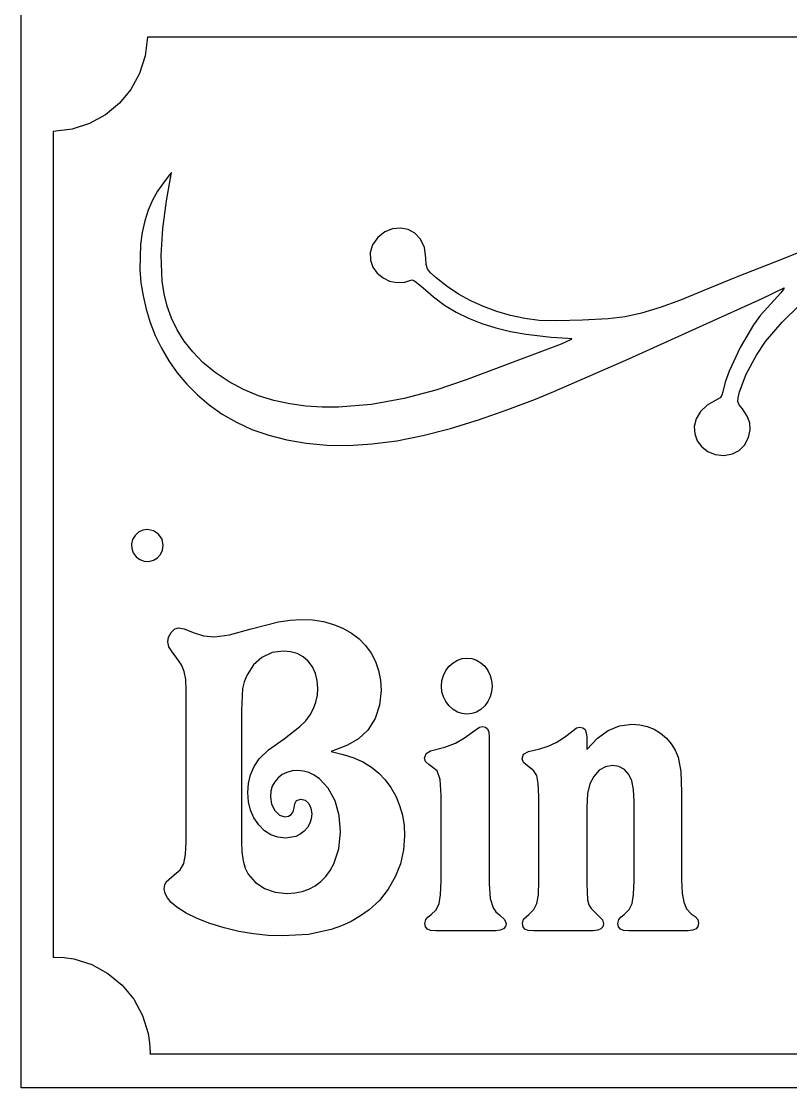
# Model space of a CAD drawing. Extents: x 0 to 380, y 0 to 510.
# Drawn here: x 0.2 to 120.9, y 0.2 to 167.4 of the extents above; entities that cross this region are included whole.
import ezdxf

# ---------------------------------------------------------------- set-up
doc = ezdxf.new("R2010")
doc.units = 0

msp = doc.modelspace()

# ---------------------------------------------------------------- linework, layer by layer
at = {"layer": 'Ebene 1'}
for p, q in [((0.199912, 0.1999), (0.199912, 170.05009)), ((19.977069, 164.96024), (19.640498, 162.001414)), ((360.20023, 164.96024), (19.977069, 164.96024)), ((19.640498, 162.001414), (18.758392, 159.246248)), ((18.758392, 159.246248), (17.387729, 156.751718)), ((17.387729, 156.751718), (15.585483, 154.574803)), ((15.585483, 154.574803), (13.40863, 152.772479)), ((13.40863, 152.772479), (10.914146, 151.401726)), ((8.159007, 150.51952), (5.200188, 150.18284)), ((10.914146, 151.401726), (8.159007, 150.51952)), ((5.200188, 150.18284), (5.200188, 20.66674)), ((23.402725, 143.286378), (22.498599, 142.09234)), ((22.992154, 139.287002), (23.742619, 143.71234)), ((23.742619, 143.71234), (23.402725, 143.286378)), ((21.569584, 140.81107), (20.766604, 139.378287)), ((22.498459, 142.09224), (21.569584, 140.81107)), ((22.498599, 142.09234), (22.498459, 142.09224)), ((20.766604, 139.378287), (20.092912, 137.809839)), ((22.40134, 134.954249), (22.992154, 139.287002)), ((20.092912, 137.809839), (19.551903, 136.121675)), ((19.551903, 136.121675), (19.14697, 134.329743)), ((19.14697, 134.329743), (18.881507, 132.449994)), ((22.11971, 130.740011), (22.40134, 134.954249)), ((57.209732, 134.399026), (56.111949, 133.54424)), ((58.418904, 134.88767), (57.209732, 134.399026)), ((59.661495, 135.014314), (58.418904, 134.88767)), ((60.859537, 134.783103), (59.661495, 135.014314)), ((61.935061, 134.198177), (60.859537, 134.783103)), ((62.810101, 133.263679), (61.935061, 134.198177)), ((18.881507, 132.449994), (18.782561, 128.490835)), ((55.261373, 132.370736), (54.895176, 131.168765)), ((56.111949, 133.54424), (55.261373, 132.370736)), ((63.406686, 131.983753), (62.810101, 133.263679)), ((126.013929, 132.717665), (118.46469, 129.73444)), ((22.296796, 126.670215), (22.11971, 130.740011)), ((54.895176, 131.168765), (54.945783, 129.993888)), ((63.646849, 130.36254), (63.406686, 131.983753)), ((54.945783, 129.993888), (55.345618, 128.901665)), ((55.345618, 128.901665), (56.027106, 127.947658)), ((63.706048, 129.322801), (63.646849, 130.36254)), ((63.913739, 128.607578), (63.706048, 129.322801)), ((118.46469, 129.73444), (112.45331, 127.33944)), ((18.782561, 128.490835), (18.955866, 126.443324)), ((56.027106, 127.947658), (56.92267, 127.187428)), ((56.92267, 127.187428), (57.964737, 126.676535)), ((64.392263, 127.976935), (63.913739, 128.607578)), ((65.263959, 127.19094), (64.392263, 127.976935)), ((66.959781, 125.863713), (65.263959, 127.19094)), ((112.45331, 127.33944), (106.9735, 125.12924)), ((18.955866, 126.443324), (19.282215, 124.371789)), ((22.604087, 124.697586), (22.296796, 126.670215)), ((57.964737, 126.676535), (59.085729, 126.47054)), ((59.085729, 126.47054), (60.3557, 126.547478)), ((60.3557, 126.547478), (61.133499, 126.80194)), ((61.133499, 126.80194), (61.420348, 126.894456)), ((61.420348, 126.894456), (61.838572, 126.743615)), ((61.838572, 126.743615), (63.208249, 125.63364)), ((63.208249, 125.63364), (64.84687, 124.212043)), ((68.768363, 124.668887), (66.959781, 125.863713)), ((116.37361, 123.96094), (119.71978, 125.60594)), ((119.786601, 125.485792), (119.30611, 124.831953)), ((119.71978, 125.60594), (119.829726, 125.622492)), ((119.829726, 125.622492), (119.786601, 125.485792)), ((19.282215, 124.371789), (19.765, 122.29218)), ((23.082132, 122.770791), (22.604087, 124.697586)), ((64.84687, 124.212043), (66.578283, 122.945395)), ((70.679336, 123.610744), (68.768363, 124.668887)), ((106.9735, 125.12924), (103.572147, 123.726357)), ((107.11208, 119.77754), (116.37361, 123.96094)), ((119.30611, 124.831953), (117.22294, 122.55774)), ((19.765, 122.29218), (20.407616, 120.220445)), ((23.749622, 120.893071), (23.082132, 122.770791)), ((66.578283, 122.945395), (68.410971, 121.829897)), ((72.682332, 122.693565), (70.679336, 123.610744)), ((74.76698, 121.921633), (72.682332, 122.693565)), ((100.384847, 122.567778), (97.478359, 121.675954)), ((103.572147, 123.726357), (100.384847, 122.567778)), ((117.22294, 122.55774), (116.148033, 121.331743)), ((119.54046, 120.23254), (122.223722, 122.932656)), ((24.625249, 119.067668), (23.749622, 120.893071)), ((68.410971, 121.829897), (70.353417, 120.861753)), ((70.353417, 120.861753), (72.4141, 120.037162)), ((76.922913, 121.299231), (74.76698, 121.921633)), ((79.139763, 120.830639), (76.922913, 121.299231)), ((81.407159, 120.52014), (79.139763, 120.830639)), ((84.183106, 120.450849), (81.407159, 120.52014)), ((88.211022, 120.55479), (84.183106, 120.450849)), ((92.215076, 120.779706), (88.211022, 120.55479)), ((94.919439, 121.07334), (92.215076, 120.779706)), ((97.478359, 121.675954), (94.919439, 121.07334)), ((116.148033, 121.331743), (115.046139, 119.825749)), ((20.407616, 120.220445), (21.213455, 118.172534)), ((25.727705, 117.297822), (24.625249, 119.067668)), ((72.4141, 120.037162), (74.601504, 119.352329)), ((74.601504, 119.352329), (76.924109, 118.803454)), ((76.924109, 118.803454), (79.390399, 118.38674)), ((95.46643, 114.485327), (107.11208, 119.77754)), ((115.046139, 119.825749), (112.928366, 116.288765)), ((116.911665, 117.236853), (119.54046, 120.23254)), ((21.213455, 118.172534), (22.185912, 116.164395)), ((27.07568, 115.586775), (25.727705, 117.297822)), ((79.390399, 118.38674), (83.311357, 117.90359)), ((83.311357, 117.90359), (85.890609, 117.75674)), ((86.439619, 117.53304), (84.852359, 116.80564)), ((85.890609, 117.75674), (86.497041, 117.689628)), ((86.560319, 117.618323), (86.439619, 117.53304)), ((86.497041, 117.689628), (86.560319, 117.618323)), ((115.50801, 115.08664), (116.911665, 117.236853)), ((22.185912, 116.164395), (23.32838, 114.211976)), ((28.687868, 113.937767), (27.07568, 115.586775)), ((84.852359, 116.80564), (69.987869, 111.19014)), ((112.928366, 116.288765), (111.203573, 112.576768)), ((23.32838, 114.211976), (24.644251, 112.331227)), ((30.582959, 112.35404), (28.687868, 113.937767)), ((83.730309, 109.39404), (95.46643, 114.485327)), ((113.891071, 112.078703), (115.50801, 115.08664)), ((24.644251, 112.331227), (26.136921, 110.538097)), ((32.76932, 110.897649), (30.582959, 112.35404)), ((111.203573, 112.576768), (110.592903, 110.852009)), ((112.84897, 109.31294), (113.891071, 112.078703)), ((26.136921, 110.538097), (27.809782, 108.848534)), ((35.044806, 109.69039), (32.76932, 110.897649)), ((69.987869, 111.19014), (65.225683, 109.593218)), ((110.592903, 110.852009), (110.20571, 109.31974)), ((27.809782, 108.848534), (29.666228, 107.278487)), ((37.398218, 108.718411), (35.044806, 109.69039)), ((39.818356, 107.967859), (37.398218, 108.718411)), ((65.225683, 109.593218), (60.237605, 108.272484)), ((80.838898, 108.188065), (83.730309, 109.39404)), ((110.053506, 108.791423), (109.799944, 108.396653)), ((110.20571, 109.31974), (110.053506, 108.791423)), ((112.608521, 108.41357), (112.84897, 109.31294)), ((29.666228, 107.278487), (31.709652, 105.843905)), ((42.29402, 107.424881), (39.818356, 107.967859)), ((44.81401, 107.075624), (42.29402, 107.424881)), ((47.367126, 106.906237), (44.81401, 107.075624)), ((55.113234, 107.338759), (49.942169, 106.902865)), ((60.237605, 108.272484), (55.113234, 107.338759)), ((76.478319, 106.57604), (80.838898, 108.188065)), ((107.744931, 107.225715), (106.69066, 106.22764)), ((108.8557, 107.86424), (107.744931, 107.225715)), ((109.799944, 108.396653), (108.8557, 107.86424)), ((112.577438, 107.815203), (112.608521, 108.41357)), ((112.791691, 107.298979), (112.577438, 107.815203)), ((113.28725, 106.64604), (112.791691, 107.298979)), ((31.709652, 105.843905), (33.943448, 104.560737)), ((49.942169, 106.902865), (47.367126, 106.906237)), ((72.050279, 105.00054), (76.478319, 106.57604)), ((106.69066, 106.22764), (106.013144, 105.087219)), ((114.056299, 105.525251), (113.28725, 106.64604)), ((114.457126, 104.459353), (114.056299, 105.525251)), ((33.943448, 104.560737), (36.371009, 103.444931)), ((67.498423, 103.565538), (72.050279, 105.00054)), ((106.013144, 105.087219), (105.729804, 103.900004)), ((105.729804, 103.900004), (105.806283, 102.729816)), ((114.506183, 103.369548), (114.457126, 104.459353)), ((36.371009, 103.444931), (38.995728, 102.512436)), ((38.995728, 102.512436), (41.821001, 101.779201)), ((59.074418, 101.660136), (63.174267, 102.457386)), ((63.174267, 102.457386), (67.498423, 103.565538)), ((105.806283, 102.729816), (106.208223, 101.640478)), ((113.62461, 100.985326), (114.21992, 102.17704)), ((114.21992, 102.17704), (114.506183, 103.369548)), ((41.821001, 101.779201), (44.850218, 101.261175)), ((44.850218, 101.261175), (48.086776, 100.974307)), ((48.086776, 100.974307), (51.534066, 100.934545)), ((51.534066, 100.934545), (55.195482, 101.157838)), ((55.195482, 101.157838), (59.074418, 101.660136)), ((106.208223, 101.640478), (106.901264, 100.695809)), ((106.901264, 100.695809), (107.85105, 99.959632)), ((112.792552, 100.124128), (113.62461, 100.985326)), ((107.85105, 99.959632), (109.023221, 99.495769)), ((109.023221, 99.495769), (110.38342, 99.36804)), ((110.38342, 99.36804), (111.715054, 99.587135)), ((111.715054, 99.587135), (112.792552, 100.124128)), ((42.38389, 73.544548), (44.077062, 73.636004)), ((44.077062, 73.636004), (45.88472, 73.549009)), ((23.702754, 71.601652), (24.257102, 72.137005)), ((24.257102, 72.137005), (24.827519, 72.315456)), ((24.827519, 72.315456), (25.72733, 72.137008)), ((25.72733, 72.137008), (27.14132, 71.565958)), ((32.853517, 71.235824), (36.267981, 72.172702)), ((36.267981, 72.172702), (40.517986, 73.270179)), ((40.517986, 73.270179), (42.38389, 73.544548)), ((45.88472, 73.549009), (47.579901, 73.288023)), ((47.579901, 73.288023), (49.162605, 72.853046)), ((49.162605, 72.853046), (50.632834, 72.244079)), ((50.632834, 72.244079), (51.982551, 71.478967)), ((23.15644, 70.13835), (23.293018, 70.878924)), ((23.293018, 70.878924), (23.702754, 71.601652)), ((27.14132, 71.565958), (28.788297, 71.084138)), ((28.788297, 71.084138), (30.515614, 70.923531)), ((30.515614, 70.923531), (32.853517, 71.235824)), ((51.982551, 71.478967), (53.171588, 70.575555)), ((53.171588, 70.575555), (54.199944, 69.533844)), ((23.325154, 69.362084), (23.15644, 70.13835)), ((23.831298, 68.532282), (23.325154, 69.362084)), ((41.313355, 68.675047), (39.537833, 68.425214)), ((42.436111, 68.574668), (41.313355, 68.675047)), ((43.458442, 68.273531), (42.436111, 68.574668)), ((54.199944, 69.533844), (55.067619, 68.353834)), ((24.570429, 67.568642), (23.831298, 68.532282)), ((25.317594, 66.489007), (24.570429, 67.568642)), ((37.93906, 67.675713), (36.613445, 66.497928)), ((39.537833, 68.425214), (37.93906, 67.675713)), ((44.380347, 67.771635), (43.458442, 68.273531)), ((45.201827, 67.06898), (44.380347, 67.771635)), ((45.862626, 66.176718), (45.201827, 67.06898)), ((55.067619, 68.353834), (55.742478, 67.048903)), ((55.742478, 67.048903), (56.224521, 65.63244)), ((67.912031, 66.845912), (68.588898, 67.247428)), ((68.588898, 67.247428), (69.309953, 67.488339)), ((69.309953, 67.488339), (70.075194, 67.568642)), ((70.075194, 67.568642), (70.864538, 67.488339)), ((70.864538, 67.488339), (71.593627, 67.247428)), ((71.593627, 67.247428), (72.26246, 66.845912)), ((25.759466, 65.462913), (25.317594, 66.489007)), ((25.976385, 64.231592), (25.759466, 65.462913)), ((36.613445, 66.497928), (35.593123, 64.96324)), ((46.334626, 65.177385), (45.862626, 66.176718)), ((56.224521, 65.63244), (56.513746, 64.104446)), ((66.387574, 64.865095), (66.759148, 65.607901)), ((66.759148, 65.607901), (67.279351, 66.283788)), ((67.279351, 66.283788), (67.912031, 66.845912)), ((72.26246, 66.845912), (72.871038, 66.283788)), ((72.871038, 66.283788), (73.377183, 65.607901)), ((73.377183, 65.607901), (73.738714, 64.865095)), ((26.048691, 62.536297), (25.976385, 64.231592)), ((35.127149, 63.85684), (34.886128, 62.821817)), ((35.593123, 64.96324), (35.127149, 63.85684)), ((46.617825, 64.070983), (46.334626, 65.177385)), ((46.712225, 62.857511), (46.617825, 64.070983)), ((56.513746, 64.104446), (56.610154, 62.46492)), ((66.090315, 63.178724), (66.164629, 64.05537)), ((66.164629, 64.05537), (66.387574, 64.865095)), ((73.738714, 64.865095), (73.955633, 64.05537)), ((73.955633, 64.05537), (74.02794, 63.178724)), ((26.048691, 38.76651), (26.048691, 62.536297)), ((34.886128, 62.821817), (34.725447, 59.359857)), ((46.635902, 61.739958), (46.712225, 62.857511)), ((56.610154, 62.46492), (56.377167, 60.171811)), ((66.164629, 62.302079), (66.090315, 63.178724)), ((66.387574, 61.492354), (66.164629, 62.302079)), ((73.955633, 62.302079), (73.738714, 61.492354)), ((74.02794, 63.178724), (73.955633, 62.302079)), ((74.02794, 63.178724), (74.02794, 63.178724)), ((46.025315, 59.652071), (46.406932, 60.671478)), ((46.406932, 60.671478), (46.635902, 61.739958)), ((66.759148, 60.749547), (66.387574, 61.492354)), ((67.279351, 60.073661), (66.759148, 60.749547)), ((73.377183, 60.749547), (72.871038, 60.073661)), ((73.738714, 61.492354), (73.377183, 60.749547)), ((34.725447, 59.359857), (34.725447, 58.538981)), ((34.725447, 59.359857), (34.725447, 59.359857)), ((34.725447, 58.538981), (34.725447, 38.76651)), ((44.792091, 57.751558), (45.491052, 58.681736)), ((45.491052, 58.681736), (46.025315, 59.652071)), ((56.377167, 60.171811), (55.678206, 58.075003)), ((67.912031, 59.511537), (67.279351, 60.073661)), ((68.588898, 59.11002), (67.912031, 59.511537)), ((69.309953, 58.86911), (68.588898, 59.11002)), ((70.075194, 58.788807), (69.309953, 58.86911)), ((70.864538, 58.86911), (70.075194, 58.788807)), ((71.593627, 59.11002), (70.864538, 58.86911)), ((72.26246, 59.511537), (71.593627, 59.11002)), ((72.871038, 60.073661), (72.26246, 59.511537)), ((43.884245, 56.816917), (44.792091, 57.751558)), ((55.678206, 58.075003), (54.561476, 56.281563)), ((72.051567, 56.718766), (72.549677, 56.861526)), ((72.549677, 56.861526), (72.999583, 56.763378)), ((92.249126, 56.219099), (94.024647, 56.941829)), ((94.024647, 56.941829), (95.944781, 57.182739)), ((95.944781, 57.182739), (97.178007, 57.095744)), ((97.178007, 57.095744), (98.338925, 56.834758)), ((41.441899, 54.934245), (43.884245, 56.816917)), ((54.561476, 56.281563), (53.075179, 54.898562)), ((69.681527, 55.041319), (71.392776, 56.290487)), ((71.392776, 56.290487), (72.051567, 56.718766)), ((72.999583, 56.763378), (73.320944, 56.468933)), ((73.320944, 56.468933), (73.513761, 55.978191)), ((73.513761, 55.978191), (73.578033, 55.291152)), ((73.578033, 55.291152), (73.578033, 32.163792)), ((85.39007, 55.164009), (86.689574, 56.183416)), ((86.689574, 56.183416), (87.284094, 56.611695)), ((87.284094, 56.611695), (87.782204, 56.754455)), ((87.782204, 56.754455), (88.260229, 56.656306)), ((88.260229, 56.656306), (88.601675, 56.361861)), ((88.601675, 56.361861), (88.806543, 55.87112)), ((88.806543, 55.87112), (88.874832, 55.184081)), ((90.570013, 54.996704), (92.249126, 56.219099)), ((98.338925, 56.834758), (99.427536, 56.399782)), ((99.427536, 56.399782), (100.443839, 55.790814)), ((100.443839, 55.790814), (101.363735, 55.007858)), ((38.975451, 53.194341), (41.441899, 54.934245)), ((51.36393, 53.934919), (48.801073, 52.899904)), ((53.075179, 54.898562), (51.36393, 53.934919)), ((64.387099, 53.006975), (66.596458, 53.578014)), ((66.596458, 53.578014), (68.275571, 54.220441)), ((68.275571, 54.220441), (69.681527, 55.041319)), ((81.515658, 53.363872), (82.803112, 53.754237)), ((82.803112, 53.754237), (84.094582, 54.354282)), ((84.094582, 54.354282), (85.39007, 55.164009)), ((88.874832, 55.184081), (88.874832, 53.2568)), ((88.874832, 55.184081), (88.874832, 55.184081)), ((88.874832, 53.2568), (90.570013, 54.996704)), ((101.363735, 55.007858), (102.130984, 54.122293)), ((102.130984, 54.122293), (102.745587, 53.134118)), ((37.489155, 51.757804), (38.975451, 53.194341)), ((48.801073, 52.899904), (50.679029, 52.467157)), ((48.801073, 52.899904), (48.801073, 52.899904)), ((50.679029, 52.467157), (52.360151, 51.918416)), ((52.360151, 51.918416), (53.844438, 51.253681)), ((63.423016, 51.900569), (63.664036, 52.623302)), ((63.599764, 51.329522), (63.423016, 51.900569)), ((63.664036, 52.623302), (64.387099, 53.006975)), ((78.719814, 51.757804), (78.968869, 52.489461)), ((78.968869, 52.489461), (79.716034, 52.899904)), ((79.716034, 52.899904), (81.515658, 53.363872)), ((102.745587, 53.134118), (103.207544, 52.043334)), ((103.207544, 52.043334), (103.617285, 49.794837)), ((36.163539, 49.277326), (36.715879, 50.557717)), ((36.715879, 50.557717), (37.489155, 51.757804)), ((53.844438, 51.253681), (55.131892, 50.47295)), ((55.131892, 50.47295), (56.272725, 49.547231)), ((64.13001, 50.901235), (63.599764, 51.329522)), ((65.415455, 49.901911), (64.13001, 50.901235)), ((78.936733, 51.195686), (78.719814, 51.757804)), ((79.58749, 50.651409), (78.936733, 51.195686)), ((80.511403, 49.955447), (79.58749, 50.651409)), ((91.815288, 50.535412), (90.835137, 49.973288)), ((92.891848, 50.722786), (91.815288, 50.535412)), ((93.912171, 50.56218), (92.891848, 50.722786)), ((94.787881, 50.08036), (93.912171, 50.56218)), ((35.832135, 47.916632), (36.163539, 49.277326)), ((40.477816, 48.795506), (39.943552, 48.168693)), ((41.126564, 49.295169), (40.477816, 48.795506)), ((41.851635, 49.652072), (41.126564, 49.295169)), ((42.65303, 49.866214), (41.851635, 49.652072)), ((43.530748, 49.937594), (42.65303, 49.866214)), ((44.43056, 49.857291), (43.530748, 49.937594)), ((45.298236, 49.616381), (44.43056, 49.857291)), ((46.133775, 49.214864), (45.298236, 49.616381)), ((46.937178, 48.652741), (46.133775, 49.214864)), ((48.327066, 47.16267), (46.937178, 48.652741)), ((56.272725, 49.547231), (57.285013, 48.483213)), ((65.897498, 48.545669), (65.415455, 49.901911)), ((66.026042, 46.011655), (65.897498, 48.545669)), ((81.033616, 49.152413), (80.511403, 49.955447)), ((81.274636, 47.921089), (81.033616, 49.152413)), ((89.983529, 49.009648), (89.356874, 47.831865)), ((90.835137, 49.973288), (89.983529, 49.009648)), ((95.494874, 49.321938), (94.787881, 50.08036)), ((95.944781, 48.331527), (95.494874, 49.321938)), ((103.617285, 49.794837), (103.753865, 46.547011)), ((35.721667, 46.475634), (35.832135, 47.916632)), ((39.561936, 47.46604), (39.332966, 46.687544)), ((39.943552, 48.168693), (39.561936, 47.46604)), ((49.41166, 45.19078), (48.327066, 47.16267)), ((57.285013, 48.483213), (58.168757, 47.280895)), ((58.168757, 47.280895), (58.923956, 45.940278)), ((81.354976, 45.86889), (81.274636, 47.921089)), ((89.356874, 47.831865), (88.995343, 46.315022)), ((96.209902, 46.966372), (95.944781, 48.331527)), ((96.298276, 45.012332), (96.209902, 46.966372)), ((35.828118, 45.04802), (35.721667, 46.475634)), ((39.332966, 46.687544), (39.256642, 45.833207)), ((39.256642, 45.833207), (39.425357, 44.664348)), ((43.080843, 44.691118), (43.362033, 45.253242)), ((43.362033, 45.253242), (44.01279, 45.440616)), ((44.01279, 45.440616), (44.695683, 45.271086)), ((44.695683, 45.271086), (45.266099, 44.762495)), ((50.062417, 42.879827), (49.41166, 45.19078)), ((58.923956, 45.940278), (59.528517, 44.452434)), ((66.026042, 33.412952), (66.026042, 46.011655)), ((81.354976, 33.305881), (81.354976, 45.86889)), ((88.995343, 46.315022), (88.874832, 44.191446)), ((103.753865, 46.547011), (103.753865, 32.770526)), ((36.147471, 43.727475), (35.828118, 45.04802)), ((36.679726, 42.514), (36.147471, 43.727475)), ((39.425357, 44.664348), (39.931501, 43.65609)), ((39.931501, 43.65609), (40.670632, 42.93336)), ((42.821745, 43.475407), (42.984434, 44.084375)), ((42.984434, 44.084375), (43.080843, 44.691118)), ((45.266099, 44.762495), (45.627631, 44.012995)), ((45.627631, 44.012995), (45.748142, 43.120734)), ((59.528517, 44.452434), (59.960346, 42.915515)), ((88.874832, 44.191446), (88.874832, 32.163792)), ((96.298276, 33.305881), (96.298276, 45.012332)), ((37.424883, 41.407596), (36.679726, 42.514)), ((40.670632, 42.93336), (41.538307, 42.692449)), ((41.538307, 42.692449), (42.098682, 42.779445)), ((42.098682, 42.779445), (42.526494, 43.040431)), ((42.526494, 43.040431), (42.821745, 43.475407)), ((45.673827, 42.364545), (45.450882, 41.666353)), ((45.748142, 43.120734), (45.673827, 42.364545)), ((50.279336, 40.301201), (50.062417, 42.879827)), ((59.960346, 42.915515), (60.219444, 41.329523)), ((38.314652, 40.501955), (37.424883, 41.407596)), ((39.312881, 39.855069), (38.314652, 40.501955)), ((44.559104, 40.443955), (43.930441, 39.959907)), ((45.079308, 41.026156), (44.559104, 40.443955)), ((45.450882, 41.666353), (45.079308, 41.026156)), ((50.014213, 37.660113), (50.279336, 40.301201)), ((60.219444, 41.329523), (60.30581, 39.694457)), ((25.960317, 36.750005), (26.048691, 38.76651)), ((34.725447, 38.76651), (34.791728, 37.162674)), ((40.419569, 39.466937), (39.312881, 39.855069)), ((41.634716, 39.33756), (40.419569, 39.466937)), ((43.233488, 39.614159), (41.634716, 39.33756)), ((43.930441, 39.959907), (43.233488, 39.614159)), ((60.30581, 39.694457), (60.145129, 37.508427)), ((34.791728, 37.162674), (34.990571, 35.777441)), ((49.218844, 35.30455), (50.014213, 37.660113)), ((60.145129, 37.508427), (59.663087, 35.30455)), ((25.124778, 34.358749), (25.695194, 35.340233)), ((25.695194, 35.340233), (25.960317, 36.750005)), ((34.990571, 35.777441), (35.321975, 34.610813)), ((48.636376, 34.247222), (49.218844, 35.30455)), ((59.663087, 35.30455), (58.843616, 33.252348)), ((22.89935, 32.485006), (24.184796, 33.555718)), ((24.184796, 33.555718), (25.124778, 34.358749)), ((35.321975, 34.610813), (35.78594, 33.662789)), ((35.78594, 33.662789), (36.8625, 32.413626)), ((47.949466, 33.323734), (48.636376, 34.247222)), ((22.610126, 31.3786), (22.682432, 31.994262)), ((22.682432, 31.994262), (22.89935, 32.485006)), ((36.8625, 32.413626), (38.356831, 31.449988)), ((45.290201, 31.347377), (46.262319, 31.878273)), ((46.262319, 31.878273), (47.158114, 32.534084)), ((47.158114, 32.534084), (47.949466, 33.323734)), ((58.843616, 33.252348), (57.734919, 31.307223)), ((65.953735, 30.468503), (66.026042, 32.627771)), ((66.026042, 32.627771), (66.026042, 33.412952)), ((73.578033, 32.163792), (73.706578, 29.843921)), ((81.28267, 30.45958), (81.354976, 32.627771)), ((81.354976, 32.627771), (81.354976, 33.305881)), ((88.874832, 32.163792), (89.003376, 29.665472)), ((96.225969, 30.495269), (96.298276, 32.627771)), ((96.298276, 32.627771), (96.298276, 33.305881)), ((103.753865, 32.770526), (103.834204, 30.682641)), ((22.732645, 30.664796), (22.610126, 31.3786)), ((23.100201, 29.950989), (22.732645, 30.664796)), ((38.356831, 31.449988), (40.011841, 30.861094)), ((40.011841, 30.861094), (41.891805, 30.664796)), ((41.891805, 30.664796), (43.104944, 30.740639)), ((43.104944, 30.740639), (44.237743, 30.968165)), ((44.237743, 30.968165), (45.290201, 31.347377)), ((57.734919, 31.307223), (56.361099, 29.576243)), ((65.736816, 29.058729), (65.953735, 30.468503)), ((81.065751, 29.094423), (81.28267, 30.45958)), ((96.00905, 29.094423), (96.225969, 30.495269)), ((103.834204, 30.682641), (104.07522, 29.272871)), ((23.712796, 29.237182), (23.100201, 29.950989)), ((24.570429, 28.523373), (23.712796, 29.237182)), ((26.046683, 27.584273), (24.570429, 28.523373)), ((56.361099, 29.576243), (54.746258, 28.095088)), ((65.238706, 28.112935), (65.736816, 29.058729)), ((73.706578, 29.843921), (74.18862, 28.416302)), ((80.583709, 28.157547), (81.065751, 29.094423)), ((89.003376, 29.665472), (89.220295, 28.87136)), ((89.220295, 28.87136), (89.54969, 28.273547)), ((95.551111, 28.157547), (96.00905, 29.094423)), ((104.07522, 29.272871), (104.541198, 28.255698)), ((27.776009, 26.729936), (26.046683, 27.584273)), ((53.38449, 27.124759), (51.934347, 26.283805)), ((54.746258, 28.095088), (53.38449, 27.124759)), ((63.615832, 26.56933), (64.001465, 26.988693)), ((64.001465, 26.988693), (64.451371, 27.34559)), ((64.451371, 27.34559), (65.238706, 28.112935)), ((74.18862, 28.416302), (74.630492, 27.800648)), ((74.630492, 27.800648), (75.18484, 27.309907)), ((75.18484, 27.309907), (75.956107, 26.596097)), ((78.944767, 26.631786), (79.780306, 27.34559)), ((79.780306, 27.34559), (80.583709, 28.157547)), ((89.54969, 28.273547), (90.835137, 27.024377)), ((90.835137, 27.024377), (91.34128, 26.515794)), ((93.888069, 26.551483), (94.273702, 26.988693)), ((94.273702, 26.988693), (94.755744, 27.34559)), ((94.755744, 27.34559), (95.551111, 28.157547)), ((104.541198, 28.255698), (105.232122, 27.488355)), ((105.232122, 27.488355), (105.874851, 27.024377)), ((105.874851, 27.024377), (106.284584, 26.569327)), ((29.758406, 25.960364), (27.776009, 26.729936)), ((31.993876, 25.275555), (29.758406, 25.960364)), ((34.325754, 24.713431), (31.993876, 25.275555)), ((50.39583, 25.572227), (48.768938, 24.990025)), ((51.934347, 26.283805), (50.39583, 25.572227)), ((63.487288, 25.953665), (63.615832, 26.56933)), ((63.583696, 25.427235), (63.487288, 25.953665)), ((63.872921, 25.061413), (63.583696, 25.427235)), ((75.811495, 25.097099), (75.309367, 24.882957)), ((76.112771, 25.454001), (75.811495, 25.097099)), ((75.956107, 26.596097), (76.213196, 25.953665)), ((76.213196, 25.953665), (76.112771, 25.454001)), ((78.784086, 25.953665), (78.944767, 26.631786)), ((78.880494, 25.427235), (78.784086, 25.953665)), ((79.16972, 25.061413), (78.880494, 25.427235)), ((91.108293, 25.088178), (90.606166, 24.880727)), ((91.409569, 25.433929), (91.108293, 25.088178)), ((91.34128, 26.515794), (91.509995, 25.917982)), ((91.509995, 25.917982), (91.409569, 25.433929)), ((93.759524, 25.953665), (93.888069, 26.551483)), ((93.855933, 25.427235), (93.759524, 25.953665)), ((94.145158, 25.061413), (93.855933, 25.427235)), ((106.011426, 25.106022), (105.499256, 24.885188)), ((106.318728, 25.474079), (106.011426, 25.106022)), ((106.284584, 26.569327), (106.421162, 25.989359)), ((106.421162, 25.989359), (106.318728, 25.474079)), ((36.629513, 24.311914), (34.325754, 24.713431)), ((38.905153, 24.071004), (36.629513, 24.311914)), ((41.152674, 23.990701), (38.905153, 24.071004)), ((45.225929, 24.240532), (41.152674, 23.990701)), ((48.768938, 24.990025), (45.225929, 24.240532)), ((64.371031, 24.874035), (63.872921, 25.061413)), ((65.222639, 24.811576), (64.371031, 24.874035)), ((74.606389, 24.811576), (65.222639, 24.811576)), ((75.309367, 24.882957), (74.606389, 24.811576)), ((74.606389, 24.811576), (74.606389, 24.811576)), ((79.675864, 24.874035), (79.16972, 25.061413)), ((80.551573, 24.811576), (79.675864, 24.874035)), ((89.903189, 24.811576), (80.551573, 24.811576)), ((90.606166, 24.880727), (89.903189, 24.811576)), ((94.643269, 24.874035), (94.145158, 25.061413)), ((95.494878, 24.811576), (94.643269, 24.874035)), ((104.782219, 24.811576), (95.494878, 24.811576)), ((105.499256, 24.885188), (104.782219, 24.811576)), ((5.200188, 20.66674), (5.400178, 20.68974)), ((5.400178, 20.68974), (6.933821, 20.612261)), ((6.933821, 20.612261), (8.423158, 20.384925)), ((8.423158, 20.384925), (11.23876, 19.510842)), ((11.23876, 19.510842), (13.786669, 18.127811)), ((13.786669, 18.127811), (16.006569, 16.296153)), ((16.006569, 16.296153), (17.838145, 14.076186)), ((17.838145, 14.076186), (19.221082, 11.528232)), ((19.221082, 11.528232), (20.095065, 8.71261)), ((20.095065, 8.71261), (20.322351, 7.223274)), ((20.322351, 7.223274), (20.399779, 5.68964)), ((20.399779, 5.68964), (20.377079, 5.48964)), ((20.377079, 5.48964), (360.42295, 5.48964)), ((380.200092, 0.1999), (0.199912, 0.1999))]:
    msp.add_line(p, q, dxfattribs=at)
at = {"layer": 'Layer 1'}
for p, q in [((18.573664, 87.303424), (18.034833, 86.816708)), ((19.229533, 87.614981), (18.573664, 87.303424)), ((19.96259, 87.72475), (19.229533, 87.614981)), ((20.935703, 87.528288), (19.96259, 87.72475)), ((19.96259, 87.72475), (19.96259, 87.72475)), ((21.730357, 86.992517), (20.935703, 87.528288)), ((22.266128, 86.197863), (21.730357, 86.992517)), ((17.652891, 86.181459), (17.473776, 85.462196)), ((17.473776, 85.462196), (17.510627, 84.737024)), ((18.034833, 86.816708), (17.652891, 86.181459)), ((22.46259, 85.22475), (22.266128, 86.197863)), ((17.510627, 84.737024), (17.754092, 84.052951)), ((17.754092, 84.052951), (18.194823, 83.456983)), ((21.554548, 83.296993), (22.041264, 83.835824)), ((22.041264, 83.835824), (22.352821, 84.491693)), ((22.352821, 84.491693), (22.46259, 85.22475)), ((18.194823, 83.456983), (18.790791, 83.016252)), ((18.790791, 83.016252), (19.474864, 82.772787)), ((19.474864, 82.772787), (20.200036, 82.735936)), ((20.200036, 82.735936), (20.919299, 82.915051)), ((20.919299, 82.915051), (21.554548, 83.296993))]:
    msp.add_line(p, q, dxfattribs=at)

doc.saveas('drawing.dxf')
